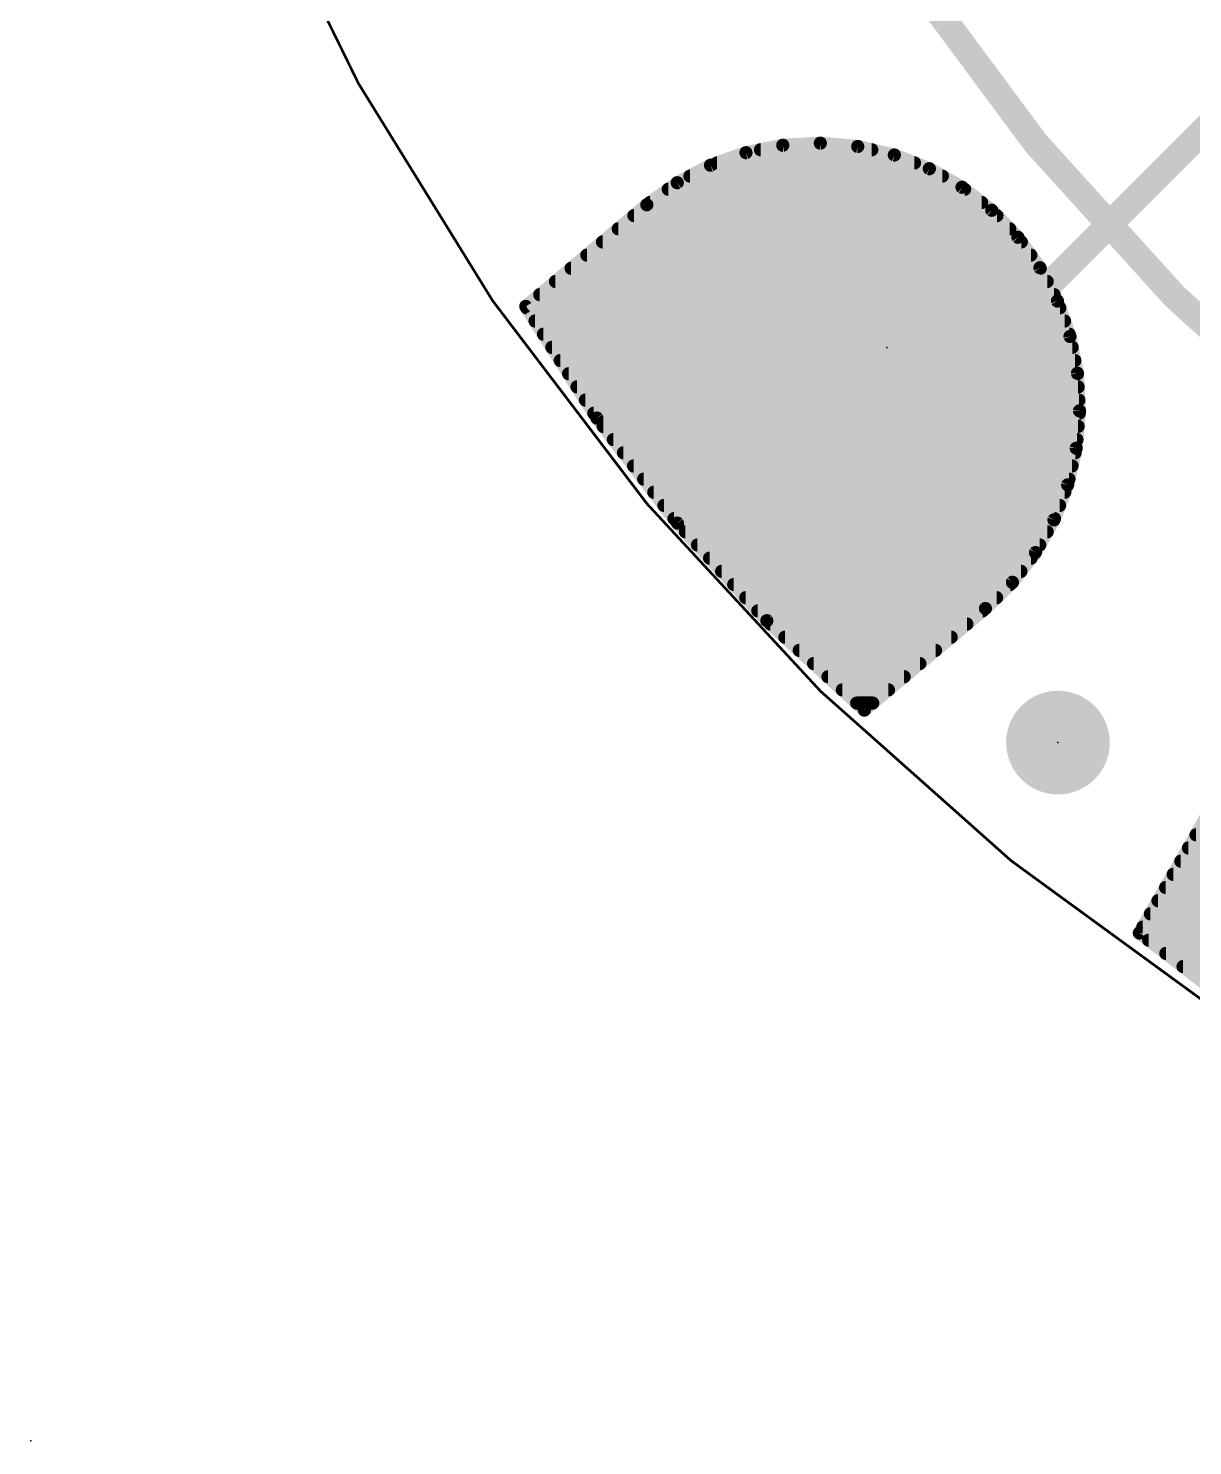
# Model space of a CAD drawing. Extents: x -25.4 to 25.4, y -25.4 to 25.5.
# Drawn here: x -25.42 to -14.2, y -25.45 to -11.78 of the extents above; entities that cross this region are included whole.
import ezdxf

# ---------------------------------------------------------------- set-up
doc = ezdxf.new("R2010")
doc.units = 0
for name, color, linetype in [('1', 12, 'CONTINUOUS'), ('16', 132, 'CONTINUOUS'), ('17', 110, 'CONTINUOUS'), ('20', 53, 'CONTINUOUS'), ('23', 53, 'CONTINUOUS')]:
    doc.layers.add(name, color=color, linetype=linetype)

# ---------------------------------------------------------------- blocks, each defined once
blk = doc.blocks.new('ROUNDP')
at = {"const_width": 0.5}
blk.add_lwpolyline([(0, -0.25, 1), (0, 0.25, 1), (0, -0.25)], format="xyb", dxfattribs=at)
blk = doc.blocks.new('PIE')
at = {"const_width": 0.5}
blk.add_lwpolyline([(0, -0.25, 1), (0, 0.25, 1), (0, -0.25)], format="xyb", dxfattribs=at)

msp = doc.modelspace()

# ---------------------------------------------------------------- linework, layer by layer
at = {"layer": '1'}
for points, const_width in [([(-20.32, 0, 0.4142), (0, -20.32)], 0.254), ([(-17.7829, -12.8591, 1), (-17.7885, -12.9224)], 0.0635), ([(-17.784, -12.9225, 1), (-17.7875, -12.8591)], 0.0635), ([(-18.5091, -12.9512, 1), (-18.4966, -13.0134)], 0.0635), ([(-18.4922, -13.0122, 1), (-18.5135, -12.9524)], 0.0635), ([(-18.3621, -12.9223, 1), (-18.3621, -12.9858)], 0.0635), ([(-18.1493, -12.8792, 1), (-18.1458, -12.9426)], 0.0635), ([(-18.1413, -12.942, 1), (-18.1538, -12.8797)], 0.0635), ([(-17.4175, -12.8914, 1), (-17.4319, -12.9533)], 0.0635), ([(-17.4275, -12.954, 1), (-17.4219, -12.8907)], 0.0635), ([(-17.2895, -12.9858, 1), (-17.2895, -12.9223)], 0.0635), ([(-17.0603, -12.9754, 1), (-17.0834, -13.0346)], 0.0635), ([(-17.0791, -13.0359, 1), (-17.0646, -12.9741)], 0.0635), ([(-18.855, -13.0736, 1), (-18.8338, -13.1334)], 0.0635), ([(-18.8296, -13.1316, 1), (-18.8592, -13.0754)], 0.0635), ([(-18.7809, -13.0493, 1), (-18.7809, -13.1128)], 0.0635), ([(-16.8775, -13.1128, 1), (-16.8775, -13.0493)], 0.0635), ([(-16.7187, -13.1094, 1), (-16.75, -13.1646)], 0.0635), ([(-16.7459, -13.1666, 1), (-16.7228, -13.1074)], 0.0635), ([(-19.1799, -13.244, 1), (-19.1504, -13.3002)], 0.0635), ([(-19.1465, -13.2979, 1), (-19.1838, -13.2464)], 0.0635), ([(-19.0431, -13.1762, 1), (-19.0431, -13.2398)], 0.0635), ([(-16.6091, -13.2398, 1), (-16.6091, -13.1762)], 0.0635), ([(-16.3996, -13.2906, 1), (-16.4385, -13.3408)], 0.0635), ([(-19.252, -13.3033, 1), (-19.252, -13.3668)], 0.0635), ([(-16.4347, -13.3433, 1), (-16.4034, -13.2881)], 0.0635), ([(-16.3941, -13.3668, 1), (-16.3941, -13.3033)], 0.0635), ([(-19.583, -13.5572, 1), (-19.583, -13.6208)], 0.0635), ([(-19.4773, -13.459, 1), (-19.4401, -13.5104)], 0.0635), ([(-19.4383, -13.509, 1), (-19.4791, -13.4604)], 0.0635), ([(-19.4274, -13.4303, 1), (-19.4274, -13.4938)], 0.0635), ([(-16.23, -13.4938, 1), (-16.23, -13.4303)], 0.0635), ([(-16.1096, -13.5154, 1), (-16.1552, -13.5596)], 0.0635), ([(-16.1518, -13.5626, 1), (-16.113, -13.5124)], 0.0635), ([(-16.0825, -13.6208, 1), (-16.0825, -13.5572)], 0.0635), ([(-19.7344, -13.6843, 1), (-19.7344, -13.7478)], 0.0635), ([(-15.9595, -13.7478, 1), (-15.9595, -13.6843)], 0.0635), ([(-19.8857, -13.8112, 1), (-19.8857, -13.8748)], 0.0635), ([(-15.8545, -13.7791, 1), (-15.906, -13.8164)], 0.0635), ([(-15.9031, -13.8198, 1), (-15.8575, -13.7757)], 0.0635), ([(-15.8475, -13.8748, 1), (-15.8475, -13.8112)], 0.0635), ([(-20.0371, -13.9383, 1), (-20.0371, -14.0018)], 0.0635), ([(-15.7555, -14.0018, 1), (-15.7555, -13.9383)], 0.0635), ([(-20.1884, -14.0653, 1), (-20.1884, -14.1288)], 0.0635), ([(-15.6396, -14.0765, 1), (-15.6958, -14.1061)], 0.0635), ([(-15.6934, -14.1099, 1), (-15.642, -14.0727)], 0.0635), ([(-15.6647, -14.1288, 1), (-15.6647, -14.0653)], 0.0635), ([(-20.3398, -14.1922, 1), (-20.3398, -14.2558)], 0.0635), ([(-15.598, -14.2558, 1), (-15.598, -14.1922)], 0.0635), ([(-20.4911, -14.3193, 1), (-20.4911, -14.3828)], 0.0635), ([(-15.5312, -14.3828, 1), (-15.5312, -14.3193)], 0.0635), ([(-20.6466, -14.44, 1), (-20.6057, -14.4886)], 0.0635), ([(-20.5994, -14.4472, 1), (-20.6529, -14.4813)], 0.0635), ([(-20.6174, -14.4463, 1), (-20.6174, -14.5098)], 0.0635), ([(-15.4692, -14.4014, 1), (-15.529, -14.4227)], 0.0635), ([(-15.5272, -14.4268, 1), (-15.471, -14.3973)], 0.0635), ([(-15.4757, -14.5098, 1), (-15.4757, -14.4463)], 0.0635), ([(-20.5365, -14.5732, 1), (-20.5365, -14.6368)], 0.0635), ([(-15.4306, -14.6368, 1), (-15.4306, -14.5732)], 0.0635), ([(-20.4556, -14.7003, 1), (-20.4556, -14.7638)], 0.0635), ([(-15.3467, -14.7473, 1), (-15.409, -14.7598)], 0.0635), ([(-15.4078, -14.7642, 1), (-15.3479, -14.743)], 0.0635), ([(-15.3855, -14.7638, 1), (-15.3855, -14.7003)], 0.0635), ([(-20.3747, -14.8272, 1), (-20.3747, -14.8908)], 0.0635), ([(-15.3567, -14.8908, 1), (-15.3567, -14.8272)], 0.0635), ([(-20.2938, -14.9543, 1), (-20.2938, -15.0178)], 0.0635), ([(-15.3311, -15.0178, 1), (-15.3311, -14.9543)], 0.0635), ([(-20.2129, -15.0813, 1), (-20.2129, -15.1448)], 0.0635), ([(-15.2747, -15.1071, 1), (-15.3381, -15.1107)], 0.0635), ([(-15.3376, -15.1151, 1), (-15.2753, -15.1026)], 0.0635), ([(-15.3062, -15.1448, 1), (-15.3062, -15.0813)], 0.0635), ([(-20.132, -15.2082, 1), (-20.132, -15.2718)], 0.0635), ([(-15.2992, -15.2718, 1), (-15.2992, -15.2082)], 0.0635), ([(-20.0511, -15.3353, 1), (-20.0511, -15.3988)], 0.0635), ([(-19.9702, -15.4623, 1), (-19.9702, -15.5258)], 0.0635), ([(-15.2547, -15.4735, 1), (-15.318, -15.468)], 0.0635), ([(-15.318, -15.4725, 1), (-15.2546, -15.469)], 0.0635), ([(-15.2921, -15.3988, 1), (-15.2921, -15.3353)], 0.0635), ([(-15.2884, -15.5258, 1), (-15.2884, -15.4623)], 0.0635), ([(-19.9153, -15.5212, 1), (-19.9657, -15.5598)], 0.0635), ([(-19.9673, -15.5576, 1), (-19.9137, -15.5235)], 0.0635), ([(-19.8788, -15.5892, 1), (-19.8788, -15.6528)], 0.0635), ([(-15.2995, -15.6528, 1), (-15.2995, -15.5892)], 0.0635), ([(-19.7813, -15.7163, 1), (-19.7813, -15.7798)], 0.0635), ([(-15.3106, -15.7798, 1), (-15.3106, -15.7163)], 0.0635), ([(-19.6839, -15.8432, 1), (-19.6839, -15.9068)], 0.0635), ([(-15.3495, -15.829, 1), (-15.2863, -15.8345)], 0.0635), ([(-15.287, -15.839, 1), (-15.3488, -15.8245)], 0.0635), ([(-15.328, -15.9068, 1), (-15.328, -15.8432)], 0.0635), ([(-19.5864, -15.9703, 1), (-19.5864, -16.0338)], 0.0635), ([(-15.3578, -16.0338, 1), (-15.3578, -15.9703)], 0.0635), ([(-19.489, -16.0973, 1), (-19.489, -16.1608)], 0.0635), ([(-15.371, -16.1962, 1), (-15.4301, -16.173)], 0.0635), ([(-15.3875, -16.1608, 1), (-15.3875, -16.0973)], 0.0635), ([(-19.3915, -16.2243, 1), (-19.3915, -16.2877)], 0.0635), ([(-15.4315, -16.1774, 1), (-15.3696, -16.1919)], 0.0635), ([(-15.4285, -16.2877, 1), (-15.4285, -16.2243)], 0.0635), ([(-19.2941, -16.3513, 1), (-19.2941, -16.4147)], 0.0635), ([(-15.4782, -16.4147, 1), (-15.4782, -16.3513)], 0.0635), ([(-19.1966, -16.4783, 1), (-19.1966, -16.5418)], 0.0635), ([(-19.1403, -16.5314, 1), (-19.1871, -16.5743)], 0.0635), ([(-19.1889, -16.5722, 1), (-19.1385, -16.5336)], 0.0635), ([(-15.5621, -16.5105, 1), (-15.503, -16.5337)], 0.0635), ([(-15.505, -16.5378, 1), (-15.5602, -16.5065)], 0.0635), ([(-15.5278, -16.5418, 1), (-15.5278, -16.4783)], 0.0635), ([(-19.0866, -16.6053, 1), (-19.0866, -16.6687)], 0.0635), ([(-15.5977, -16.6687, 1), (-15.5977, -16.6053)], 0.0635), ([(-18.9702, -16.7323, 1), (-18.9702, -16.7957)], 0.0635), ([(-15.7389, -16.8217, 1), (-15.6837, -16.8531)], 0.0635), ([(-15.6862, -16.8568, 1), (-15.7364, -16.818)], 0.0635), ([(-15.6697, -16.7957, 1), (-15.6697, -16.7323)], 0.0635), ([(-18.8539, -16.8593, 1), (-18.8539, -16.9228)], 0.0635), ([(-15.7528, -16.9228, 1), (-15.7528, -16.8593)], 0.0635), ([(-18.7375, -16.9863, 1), (-18.7375, -17.0497)], 0.0635), ([(-15.9582, -17.1046, 1), (-15.9079, -17.1435)], 0.0635), ([(-15.9109, -17.1468, 1), (-15.9551, -17.1012)], 0.0635), ([(-15.851, -17.0497, 1), (-15.851, -16.9863)], 0.0635), ([(-18.6211, -17.1133, 1), (-18.6211, -17.1767)], 0.0635), ([(-18.5048, -17.2403, 1), (-18.5048, -17.3038)], 0.0635), ([(-16.0858, -17.3038, 1), (-16.0858, -17.2403)], 0.0635), ([(-15.9547, -17.1767, 1), (-15.9547, -17.1133)], 0.0635), ([(-18.3884, -17.3673, 1), (-18.3884, -17.4307)], 0.0635), ([(-16.2154, -17.3534, 1), (-16.1712, -17.399)], 0.0635), ([(-16.2205, -17.4307, 1), (-16.2205, -17.3673)], 0.0635), ([(-16.1729, -17.4005, 1), (-16.2137, -17.3519)], 0.0635), ([(-18.2801, -17.4703, 1), (-18.323, -17.5171)], 0.0635), ([(-18.325, -17.5151, 1), (-18.2782, -17.4723)], 0.0635), ([(-18.2663, -17.4943, 1), (-18.2663, -17.5577)], 0.0635), ([(-16.3719, -17.5577, 1), (-16.3719, -17.4943)], 0.0635), ([(-18.1278, -17.6213, 1), (-18.1278, -17.6848)], 0.0635), ([(-16.5232, -17.6848, 1), (-16.5232, -17.6213)], 0.0635), ([(-17.9892, -17.7483, 1), (-17.9892, -17.8117)], 0.0635), ([(-16.6746, -17.8117, 1), (-16.6746, -17.7483)], 0.0635), ([(-17.8506, -17.8753, 1), (-17.8506, -17.9387)], 0.0635), ([(-16.8259, -17.9387, 1), (-16.8259, -17.8753)], 0.0635), ([(-17.712, -18.0023, 1), (-17.712, -18.0658)], 0.0635), ([(-16.9773, -18.0658, 1), (-16.9773, -18.0023)], 0.0635), ([(-17.5734, -18.1293, 1), (-17.5734, -18.1928)], 0.0635), ([(-17.1286, -18.1928, 1), (-17.1286, -18.1293)], 0.0635), ([(-17.4348, -18.2563, 1), (-17.4348, -18.3197)], 0.0635), ([(-17.3812, -18.3315, 1), (-17.3404, -18.3801)], 0.0635), ([(-17.3822, -18.3792, 1), (-17.3393, -18.3324)], 0.0635), ([(-17.28, -18.3197, 1), (-17.28, -18.2563)], 0.0635), ([(-14.1626, -19.5263, 1), (-14.1626, -19.5897)], 0.0635), ([(-14.2359, -19.6533, 1), (-14.2359, -19.7168)], 0.0635), ([(-14.3093, -19.7803, 1), (-14.3093, -19.8438)], 0.0635), ([(-14.3826, -19.9073, 1), (-14.3826, -19.9707)], 0.0635), ([(-14.4559, -20.0343, 1), (-14.4559, -20.0978)], 0.0635), ([(-14.5292, -20.1613, 1), (-14.5292, -20.2248)], 0.0635), ([(-14.6026, -20.2883, 1), (-14.6026, -20.3517)], 0.0635), ([(-14.6899, -20.4795, 1), (-14.7285, -20.5299)], 0.0635), ([(-14.7367, -20.4888, 1), (-14.6817, -20.5206)], 0.0635), ([(-14.6759, -20.4153, 1), (-14.6759, -20.4788)], 0.0635), ([(-14.6189, -20.5423, 1), (-14.6189, -20.6058)], 0.0635), ([(-14.4534, -20.6693, 1), (-14.4534, -20.7327)], 0.0635), ([(-14.2879, -20.7963, 1), (-14.2879, -20.8597)], 0.0635)]:
    msp.add_lwpolyline(points, format="xyb", dxfattribs=dict(at, const_width=const_width))
at = {"layer": '1', "const_width": 0.127}
for points in [[(-17.7857, -12.8908), (-18.1476, -12.9109)], [(-17.4247, -12.9223), (-17.7857, -12.8908)], [(-18.5029, -12.9823), (-18.8444, -13.1035)], [(-18.1476, -12.9109), (-18.5029, -12.9823)], [(-18.3621, -12.954), (-17.2895, -12.954)], [(-17.0718, -13.005), (-17.4247, -12.9223)], [(-16.7343, -13.137), (-17.0718, -13.005)], [(-18.8444, -13.1035), (-19.1652, -13.2721)], [(-18.7809, -13.081), (-16.8775, -13.081)], [(-16.4191, -13.3157), (-16.7343, -13.137)], [(-19.1652, -13.2721), (-19.4587, -13.4847)], [(-19.0431, -13.208), (-16.6091, -13.208)], [(-16.1324, -13.5375), (-16.4191, -13.3157)], [(-19.252, -13.335), (-16.3941, -13.335)], [(-19.4587, -13.4847), (-20.6261, -14.4643)], [(-19.583, -13.589), (-16.0825, -13.589)], [(-19.4274, -13.462), (-16.23, -13.462)], [(-15.8803, -13.7978), (-16.1324, -13.5375)], [(-19.7344, -13.716), (-15.9595, -13.716)], [(-19.8857, -13.843), (-15.8475, -13.843)], [(-15.6677, -14.0913), (-15.8803, -13.7978)], [(-20.0371, -13.97), (-15.7555, -13.97)], [(-20.1884, -14.097), (-15.6647, -14.097)], [(-15.4991, -14.4121), (-15.6677, -14.0913)], [(-20.3398, -14.224), (-15.598, -14.224)], [(-20.4911, -14.351), (-15.5312, -14.351)], [(-20.6261, -14.4643), (-19.9405, -15.5405)], [(-20.6174, -14.478), (-15.4757, -14.478)], [(-15.3779, -14.7536), (-15.4991, -14.4121)], [(-20.5365, -14.605), (-15.4306, -14.605)], [(-20.4556, -14.732), (-15.3855, -14.732)], [(-15.3064, -15.1089), (-15.3779, -14.7536)], [(-20.3747, -14.859), (-15.3567, -14.859)], [(-20.2938, -14.986), (-15.3311, -14.986)], [(-20.2129, -15.113), (-15.3062, -15.113)], [(-15.2863, -15.4707), (-15.3064, -15.1089)], [(-20.132, -15.24), (-15.2992, -15.24)], [(-20.0511, -15.367), (-15.2921, -15.367)], [(-19.9702, -15.494), (-15.2884, -15.494)], [(-15.3179, -15.8318), (-15.2863, -15.4707)], [(-19.9405, -15.5405), (-19.1637, -16.5529)], [(-19.8788, -15.621), (-15.2995, -15.621)], [(-19.7813, -15.748), (-15.3106, -15.748)], [(-19.6839, -15.875), (-15.328, -15.875)], [(-15.4006, -16.1846), (-15.3179, -15.8318)], [(-19.5864, -16.002), (-15.3578, -16.002)], [(-19.489, -16.129), (-15.3875, -16.129)], [(-15.5326, -16.5221), (-15.4006, -16.1846)], [(-19.3915, -16.256), (-15.4285, -16.256)], [(-19.2941, -16.383), (-15.4782, -16.383)], [(-19.1966, -16.51), (-15.5278, -16.51)], [(-19.1637, -16.5529), (-18.3016, -17.4937)], [(-15.7113, -16.8374), (-15.5326, -16.5221)], [(-19.0866, -16.637), (-15.5977, -16.637)], [(-18.9702, -16.764), (-15.6697, -16.764)], [(-15.933, -17.124), (-15.7113, -16.8374)], [(-18.8539, -16.891), (-15.7528, -16.891)], [(-18.7375, -17.018), (-15.851, -17.018)], [(-16.1933, -17.3762), (-15.933, -17.124)], [(-18.6211, -17.145), (-15.9547, -17.145)], [(-18.5048, -17.272), (-16.0858, -17.272)], [(-18.3884, -17.399), (-16.2205, -17.399)], [(-17.3608, -18.3558), (-16.1933, -17.3762)], [(-18.3016, -17.4937), (-17.3608, -18.3558)], [(-18.2663, -17.526), (-16.3719, -17.526)], [(-18.1278, -17.653), (-16.5232, -17.653)], [(-17.9892, -17.78), (-16.6746, -17.78)], [(-17.8506, -17.907), (-16.8259, -17.907)], [(-17.712, -18.034), (-16.9773, -18.034)], [(-17.5734, -18.161), (-17.1286, -18.161)], [(-17.4348, -18.288), (-17.28, -18.288)], [(-13.9472, -19.1849), (-14.7092, -20.5047)], [(-14.1626, -19.558), (-9.3755, -19.558)], [(-14.2359, -19.685), (-9.3309, -19.685)], [(-14.3093, -19.812), (-9.2969, -19.812)], [(-14.3826, -19.939), (-9.2628, -19.939)], [(-14.4559, -20.066), (-9.2424, -20.066)], [(-14.5292, -20.193), (-9.2272, -20.193)], [(-14.6026, -20.32), (-9.212, -20.32)], [(-14.7092, -20.5047), (-13.6968, -21.2815)], [(-14.6759, -20.447), (-9.2131, -20.447)], [(-14.6189, -20.574), (-9.2161, -20.574)], [(-14.4534, -20.701), (-9.2198, -20.701)], [(-14.2879, -20.828), (-9.2411, -20.828)]]:
    msp.add_lwpolyline(points, dxfattribs=at)
at = {"layer": '16'}
for points, const_width in [([(-20.32, 0, 0.4142), (0, -20.32)], 0.254), ([(-17.7829, -12.8591, 1), (-17.7885, -12.9224)], 0.0635), ([(-17.784, -12.9225, 1), (-17.7875, -12.8591)], 0.0635), ([(-18.5091, -12.9512, 1), (-18.4966, -13.0134)], 0.0635), ([(-18.4922, -13.0122, 1), (-18.5135, -12.9524)], 0.0635), ([(-18.3621, -12.9223, 1), (-18.3621, -12.9858)], 0.0635), ([(-18.1493, -12.8792, 1), (-18.1458, -12.9426)], 0.0635), ([(-18.1413, -12.942, 1), (-18.1538, -12.8797)], 0.0635), ([(-17.4175, -12.8914, 1), (-17.4319, -12.9533)], 0.0635), ([(-17.4275, -12.954, 1), (-17.4219, -12.8907)], 0.0635), ([(-17.2895, -12.9858, 1), (-17.2895, -12.9223)], 0.0635), ([(-17.0603, -12.9754, 1), (-17.0834, -13.0346)], 0.0635), ([(-17.0791, -13.0359, 1), (-17.0646, -12.9741)], 0.0635), ([(-18.855, -13.0736, 1), (-18.8338, -13.1334)], 0.0635), ([(-18.8296, -13.1316, 1), (-18.8592, -13.0754)], 0.0635), ([(-18.7809, -13.0493, 1), (-18.7809, -13.1128)], 0.0635), ([(-16.8775, -13.1128, 1), (-16.8775, -13.0493)], 0.0635), ([(-16.7187, -13.1094, 1), (-16.75, -13.1646)], 0.0635), ([(-16.7459, -13.1666, 1), (-16.7228, -13.1074)], 0.0635), ([(-19.1799, -13.244, 1), (-19.1504, -13.3002)], 0.0635), ([(-19.1465, -13.2979, 1), (-19.1838, -13.2464)], 0.0635), ([(-19.0431, -13.1762, 1), (-19.0431, -13.2398)], 0.0635), ([(-16.6091, -13.2398, 1), (-16.6091, -13.1762)], 0.0635), ([(-16.3996, -13.2906, 1), (-16.4385, -13.3408)], 0.0635), ([(-19.252, -13.3033, 1), (-19.252, -13.3668)], 0.0635), ([(-16.4347, -13.3433, 1), (-16.4034, -13.2881)], 0.0635), ([(-16.3941, -13.3668, 1), (-16.3941, -13.3033)], 0.0635), ([(-19.583, -13.5572, 1), (-19.583, -13.6208)], 0.0635), ([(-19.4773, -13.459, 1), (-19.4401, -13.5104)], 0.0635), ([(-19.4383, -13.509, 1), (-19.4791, -13.4604)], 0.0635), ([(-19.4274, -13.4303, 1), (-19.4274, -13.4938)], 0.0635), ([(-16.23, -13.4938, 1), (-16.23, -13.4303)], 0.0635), ([(-16.1096, -13.5154, 1), (-16.1552, -13.5596)], 0.0635), ([(-16.1518, -13.5626, 1), (-16.113, -13.5124)], 0.0635), ([(-16.0825, -13.6208, 1), (-16.0825, -13.5572)], 0.0635), ([(-19.7344, -13.6843, 1), (-19.7344, -13.7478)], 0.0635), ([(-15.9595, -13.7478, 1), (-15.9595, -13.6843)], 0.0635), ([(-19.8857, -13.8112, 1), (-19.8857, -13.8748)], 0.0635), ([(-15.8545, -13.7791, 1), (-15.906, -13.8164)], 0.0635), ([(-15.9031, -13.8198, 1), (-15.8575, -13.7757)], 0.0635), ([(-15.8475, -13.8748, 1), (-15.8475, -13.8112)], 0.0635), ([(-20.0371, -13.9383, 1), (-20.0371, -14.0018)], 0.0635), ([(-15.7555, -14.0018, 1), (-15.7555, -13.9383)], 0.0635), ([(-20.1884, -14.0653, 1), (-20.1884, -14.1288)], 0.0635), ([(-15.6396, -14.0765, 1), (-15.6958, -14.1061)], 0.0635), ([(-15.6934, -14.1099, 1), (-15.642, -14.0727)], 0.0635), ([(-15.6647, -14.1288, 1), (-15.6647, -14.0653)], 0.0635), ([(-20.3398, -14.1922, 1), (-20.3398, -14.2558)], 0.0635), ([(-15.598, -14.2558, 1), (-15.598, -14.1922)], 0.0635), ([(-20.4911, -14.3193, 1), (-20.4911, -14.3828)], 0.0635), ([(-15.5312, -14.3828, 1), (-15.5312, -14.3193)], 0.0635), ([(-20.6466, -14.44, 1), (-20.6057, -14.4886)], 0.0635), ([(-20.5994, -14.4472, 1), (-20.6529, -14.4813)], 0.0635), ([(-20.6174, -14.4463, 1), (-20.6174, -14.5098)], 0.0635), ([(-15.4692, -14.4014, 1), (-15.529, -14.4227)], 0.0635), ([(-15.5272, -14.4268, 1), (-15.471, -14.3973)], 0.0635), ([(-15.4757, -14.5098, 1), (-15.4757, -14.4463)], 0.0635), ([(-20.5365, -14.5732, 1), (-20.5365, -14.6368)], 0.0635), ([(-15.4306, -14.6368, 1), (-15.4306, -14.5732)], 0.0635), ([(-20.4556, -14.7003, 1), (-20.4556, -14.7638)], 0.0635), ([(-15.3467, -14.7473, 1), (-15.409, -14.7598)], 0.0635), ([(-15.4078, -14.7642, 1), (-15.3479, -14.743)], 0.0635), ([(-15.3855, -14.7638, 1), (-15.3855, -14.7003)], 0.0635), ([(-20.3747, -14.8272, 1), (-20.3747, -14.8908)], 0.0635), ([(-15.3567, -14.8908, 1), (-15.3567, -14.8272)], 0.0635), ([(-20.2938, -14.9543, 1), (-20.2938, -15.0178)], 0.0635), ([(-15.3311, -15.0178, 1), (-15.3311, -14.9543)], 0.0635), ([(-20.2129, -15.0813, 1), (-20.2129, -15.1448)], 0.0635), ([(-17.5342, -15.122, 1), (-17.5342, -15.249)], 0.127), ([(-16.51, -15.122, 1), (-16.51, -15.249)], 0.127), ([(-16.5549, -15.1406, 1), (-16.4651, -15.2304)], 0.127), ([(-16.51, -15.249, 1), (-16.51, -15.122)], 0.127), ([(-16.265, -15.249, 1), (-16.265, -15.122)], 0.127), ([(-15.2747, -15.1071, 1), (-15.3381, -15.1107)], 0.0635), ([(-15.3376, -15.1151, 1), (-15.2753, -15.1026)], 0.0635), ([(-15.3062, -15.1448, 1), (-15.3062, -15.0813)], 0.0635), ([(-20.132, -15.2082, 1), (-20.132, -15.2718)], 0.0635), ([(-15.2992, -15.2718, 1), (-15.2992, -15.2082)], 0.0635), ([(-20.0511, -15.3353, 1), (-20.0511, -15.3988)], 0.0635), ([(-19.9702, -15.4623, 1), (-19.9702, -15.5258)], 0.0635), ([(-15.2547, -15.4735, 1), (-15.318, -15.468)], 0.0635), ([(-15.318, -15.4725, 1), (-15.2546, -15.469)], 0.0635), ([(-15.2921, -15.3988, 1), (-15.2921, -15.3353)], 0.0635), ([(-15.2884, -15.5258, 1), (-15.2884, -15.4623)], 0.0635), ([(-19.9153, -15.5212, 1), (-19.9657, -15.5598)], 0.0635), ([(-19.9673, -15.5576, 1), (-19.9137, -15.5235)], 0.0635), ([(-19.8788, -15.5892, 1), (-19.8788, -15.6528)], 0.0635), ([(-15.2995, -15.6528, 1), (-15.2995, -15.5892)], 0.0635), ([(-19.7813, -15.7163, 1), (-19.7813, -15.7798)], 0.0635), ([(-15.3106, -15.7798, 1), (-15.3106, -15.7163)], 0.0635), ([(-19.6839, -15.8432, 1), (-19.6839, -15.9068)], 0.0635), ([(-15.3495, -15.829, 1), (-15.2863, -15.8345)], 0.0635), ([(-15.287, -15.839, 1), (-15.3488, -15.8245)], 0.0635), ([(-15.328, -15.9068, 1), (-15.328, -15.8432)], 0.0635), ([(-19.5864, -15.9703, 1), (-19.5864, -16.0338)], 0.0635), ([(-15.3578, -16.0338, 1), (-15.3578, -15.9703)], 0.0635), ([(-19.489, -16.0973, 1), (-19.489, -16.1608)], 0.0635), ([(-15.371, -16.1962, 1), (-15.4301, -16.173)], 0.0635), ([(-15.3875, -16.1608, 1), (-15.3875, -16.0973)], 0.0635), ([(-19.3915, -16.2243, 1), (-19.3915, -16.2877)], 0.0635), ([(-15.4315, -16.1774, 1), (-15.3696, -16.1919)], 0.0635), ([(-15.4285, -16.2877, 1), (-15.4285, -16.2243)], 0.0635), ([(-19.2941, -16.3513, 1), (-19.2941, -16.4147)], 0.0635), ([(-15.4782, -16.4147, 1), (-15.4782, -16.3513)], 0.0635), ([(-19.1966, -16.4783, 1), (-19.1966, -16.5418)], 0.0635), ([(-19.1403, -16.5314, 1), (-19.1871, -16.5743)], 0.0635), ([(-19.1889, -16.5722, 1), (-19.1385, -16.5336)], 0.0635), ([(-15.5621, -16.5105, 1), (-15.503, -16.5337)], 0.0635), ([(-15.505, -16.5378, 1), (-15.5602, -16.5065)], 0.0635), ([(-15.5278, -16.5418, 1), (-15.5278, -16.4783)], 0.0635), ([(-19.0866, -16.6053, 1), (-19.0866, -16.6687)], 0.0635), ([(-15.5977, -16.6687, 1), (-15.5977, -16.6053)], 0.0635), ([(-18.9702, -16.7323, 1), (-18.9702, -16.7957)], 0.0635), ([(-15.7389, -16.8217, 1), (-15.6837, -16.8531)], 0.0635), ([(-15.6862, -16.8568, 1), (-15.7364, -16.818)], 0.0635), ([(-15.6697, -16.7957, 1), (-15.6697, -16.7323)], 0.0635), ([(-18.8539, -16.8593, 1), (-18.8539, -16.9228)], 0.0635), ([(-15.7528, -16.9228, 1), (-15.7528, -16.8593)], 0.0635), ([(-18.7375, -16.9863, 1), (-18.7375, -17.0497)], 0.0635), ([(-15.9582, -17.1046, 1), (-15.9079, -17.1435)], 0.0635), ([(-15.9109, -17.1468, 1), (-15.9551, -17.1012)], 0.0635), ([(-15.851, -17.0497, 1), (-15.851, -16.9863)], 0.0635), ([(-18.6211, -17.1133, 1), (-18.6211, -17.1767)], 0.0635), ([(-18.5048, -17.2403, 1), (-18.5048, -17.3038)], 0.0635), ([(-16.0858, -17.3038, 1), (-16.0858, -17.2403)], 0.0635), ([(-15.9547, -17.1767, 1), (-15.9547, -17.1133)], 0.0635), ([(-18.3884, -17.3673, 1), (-18.3884, -17.4307)], 0.0635), ([(-16.2154, -17.3534, 1), (-16.1712, -17.399)], 0.0635), ([(-16.2205, -17.4307, 1), (-16.2205, -17.3673)], 0.0635), ([(-16.1729, -17.4005, 1), (-16.2137, -17.3519)], 0.0635), ([(-18.2801, -17.4703, 1), (-18.323, -17.5171)], 0.0635), ([(-18.325, -17.5151, 1), (-18.2782, -17.4723)], 0.0635), ([(-18.2663, -17.4943, 1), (-18.2663, -17.5577)], 0.0635), ([(-16.3719, -17.5577, 1), (-16.3719, -17.4943)], 0.0635), ([(-18.1278, -17.6213, 1), (-18.1278, -17.6848)], 0.0635), ([(-16.5232, -17.6848, 1), (-16.5232, -17.6213)], 0.0635), ([(-17.9892, -17.7483, 1), (-17.9892, -17.8117)], 0.0635), ([(-16.6746, -17.8117, 1), (-16.6746, -17.7483)], 0.0635), ([(-17.8506, -17.8753, 1), (-17.8506, -17.9387)], 0.0635), ([(-16.8259, -17.9387, 1), (-16.8259, -17.8753)], 0.0635), ([(-17.712, -18.0023, 1), (-17.712, -18.0658)], 0.0635), ([(-16.9773, -18.0658, 1), (-16.9773, -18.0023)], 0.0635), ([(-17.5734, -18.1293, 1), (-17.5734, -18.1928)], 0.0635), ([(-17.1286, -18.1928, 1), (-17.1286, -18.1293)], 0.0635), ([(-17.4348, -18.2563, 1), (-17.4348, -18.3197)], 0.0635), ([(-17.3812, -18.3315, 1), (-17.3404, -18.3801)], 0.0635), ([(-17.3822, -18.3792, 1), (-17.3393, -18.3324)], 0.0635), ([(-17.28, -18.3197, 1), (-17.28, -18.2563)], 0.0635), ([(-14.1626, -19.5263, 1), (-14.1626, -19.5897)], 0.0635), ([(-14.2359, -19.6533, 1), (-14.2359, -19.7168)], 0.0635), ([(-14.3093, -19.7803, 1), (-14.3093, -19.8438)], 0.0635), ([(-14.3826, -19.9073, 1), (-14.3826, -19.9707)], 0.0635), ([(-14.4559, -20.0343, 1), (-14.4559, -20.0978)], 0.0635), ([(-14.5292, -20.1613, 1), (-14.5292, -20.2248)], 0.0635), ([(-14.6026, -20.2883, 1), (-14.6026, -20.3517)], 0.0635), ([(-14.6899, -20.4795, 1), (-14.7285, -20.5299)], 0.0635), ([(-14.7367, -20.4888, 1), (-14.6817, -20.5206)], 0.0635), ([(-14.6759, -20.4153, 1), (-14.6759, -20.4788)], 0.0635), ([(-14.6189, -20.5423, 1), (-14.6189, -20.6058)], 0.0635), ([(-14.4534, -20.6693, 1), (-14.4534, -20.7327)], 0.0635), ([(-14.2879, -20.7963, 1), (-14.2879, -20.8597)], 0.0635)]:
    msp.add_lwpolyline(points, format="xyb", dxfattribs=dict(at, const_width=const_width))
for points, const_width in [([(-11.8655, -10.541), (-16.51, -15.1855)], 0.254), ([(-17.7857, -12.8908), (-18.1476, -12.9109)], 0.127), ([(-17.4247, -12.9223), (-17.7857, -12.8908)], 0.127), ([(-18.5029, -12.9823), (-18.8444, -13.1035)], 0.127), ([(-18.1476, -12.9109), (-18.5029, -12.9823)], 0.127), ([(-18.3621, -12.954), (-17.2895, -12.954)], 0.127), ([(-17.0718, -13.005), (-17.4247, -12.9223)], 0.127), ([(-16.7343, -13.137), (-17.0718, -13.005)], 0.127), ([(-18.8444, -13.1035), (-19.1652, -13.2721)], 0.127), ([(-18.7809, -13.081), (-16.8775, -13.081)], 0.127), ([(-16.4191, -13.3157), (-16.7343, -13.137)], 0.127), ([(-19.1652, -13.2721), (-19.4587, -13.4847)], 0.127), ([(-19.0431, -13.208), (-16.6091, -13.208)], 0.127), ([(-16.1324, -13.5375), (-16.4191, -13.3157)], 0.127), ([(-19.252, -13.335), (-16.3941, -13.335)], 0.127), ([(-19.4587, -13.4847), (-20.6261, -14.4643)], 0.127), ([(-19.583, -13.589), (-16.0825, -13.589)], 0.127), ([(-19.4274, -13.462), (-16.23, -13.462)], 0.127), ([(-15.8803, -13.7978), (-16.1324, -13.5375)], 0.127), ([(-19.7344, -13.716), (-15.9595, -13.716)], 0.127), ([(-19.8857, -13.843), (-15.8475, -13.843)], 0.127), ([(-15.6677, -14.0913), (-15.8803, -13.7978)], 0.127), ([(-20.0371, -13.97), (-15.7555, -13.97)], 0.127), ([(-20.1884, -14.097), (-15.6647, -14.097)], 0.127), ([(-15.4991, -14.4121), (-15.6677, -14.0913)], 0.127), ([(-20.3398, -14.224), (-15.598, -14.224)], 0.127), ([(-20.4911, -14.351), (-15.5312, -14.351)], 0.127), ([(-20.6261, -14.4643), (-19.9405, -15.5405)], 0.127), ([(-20.6174, -14.478), (-15.4757, -14.478)], 0.127), ([(-15.3779, -14.7536), (-15.4991, -14.4121)], 0.127), ([(-20.5365, -14.605), (-15.4306, -14.605)], 0.127), ([(-20.4556, -14.732), (-15.3855, -14.732)], 0.127), ([(-15.3064, -15.1089), (-15.3779, -14.7536)], 0.127), ([(-20.3747, -14.859), (-15.3567, -14.859)], 0.127), ([(-20.2938, -14.986), (-15.3311, -14.986)], 0.127), ([(-20.2129, -15.113), (-15.3062, -15.113)], 0.127), ([(-16.51, -15.1855), (-17.5342, -15.1855)], 0.254), ([(-16.265, -15.1855), (-16.51, -15.1855)], 0.254), ([(-15.2863, -15.4707), (-15.3064, -15.1089)], 0.127), ([(-20.132, -15.24), (-15.2992, -15.24)], 0.127), ([(-20.0511, -15.367), (-15.2921, -15.367)], 0.127), ([(-19.9702, -15.494), (-15.2884, -15.494)], 0.127), ([(-15.3179, -15.8318), (-15.2863, -15.4707)], 0.127), ([(-19.9405, -15.5405), (-19.1637, -16.5529)], 0.127), ([(-19.8788, -15.621), (-15.2995, -15.621)], 0.127), ([(-19.7813, -15.748), (-15.3106, -15.748)], 0.127), ([(-19.6839, -15.875), (-15.328, -15.875)], 0.127), ([(-15.4006, -16.1846), (-15.3179, -15.8318)], 0.127), ([(-19.5864, -16.002), (-15.3578, -16.002)], 0.127), ([(-19.489, -16.129), (-15.3875, -16.129)], 0.127), ([(-15.5326, -16.5221), (-15.4006, -16.1846)], 0.127), ([(-19.3915, -16.256), (-15.4285, -16.256)], 0.127), ([(-19.2941, -16.383), (-15.4782, -16.383)], 0.127), ([(-19.1966, -16.51), (-15.5278, -16.51)], 0.127), ([(-19.1637, -16.5529), (-18.3016, -17.4937)], 0.127), ([(-15.7113, -16.8374), (-15.5326, -16.5221)], 0.127), ([(-19.0866, -16.637), (-15.5977, -16.637)], 0.127), ([(-18.9702, -16.764), (-15.6697, -16.764)], 0.127), ([(-15.933, -17.124), (-15.7113, -16.8374)], 0.127), ([(-18.8539, -16.891), (-15.7528, -16.891)], 0.127), ([(-18.7375, -17.018), (-15.851, -17.018)], 0.127), ([(-16.1933, -17.3762), (-15.933, -17.124)], 0.127), ([(-18.6211, -17.145), (-15.9547, -17.145)], 0.127), ([(-18.5048, -17.272), (-16.0858, -17.272)], 0.127), ([(-18.3884, -17.399), (-16.2205, -17.399)], 0.127), ([(-17.3608, -18.3558), (-16.1933, -17.3762)], 0.127), ([(-18.3016, -17.4937), (-17.3608, -18.3558)], 0.127), ([(-18.2663, -17.526), (-16.3719, -17.526)], 0.127), ([(-18.1278, -17.653), (-16.5232, -17.653)], 0.127), ([(-17.9892, -17.78), (-16.6746, -17.78)], 0.127), ([(-17.8506, -17.907), (-16.8259, -17.907)], 0.127), ([(-17.712, -18.034), (-16.9773, -18.034)], 0.127), ([(-17.5734, -18.161), (-17.1286, -18.161)], 0.127), ([(-17.4348, -18.288), (-17.28, -18.288)], 0.127), ([(-13.9472, -19.1849), (-14.7092, -20.5047)], 0.127), ([(-14.1626, -19.558), (-9.3755, -19.558)], 0.127), ([(-14.2359, -19.685), (-9.3309, -19.685)], 0.127), ([(-14.3093, -19.812), (-9.2969, -19.812)], 0.127), ([(-14.3826, -19.939), (-9.2628, -19.939)], 0.127), ([(-14.4559, -20.066), (-9.2424, -20.066)], 0.127), ([(-14.5292, -20.193), (-9.2272, -20.193)], 0.127), ([(-14.6026, -20.32), (-9.212, -20.32)], 0.127), ([(-14.7092, -20.5047), (-13.6968, -21.2815)], 0.127), ([(-14.6759, -20.447), (-9.2131, -20.447)], 0.127), ([(-14.6189, -20.574), (-9.2161, -20.574)], 0.127), ([(-14.4534, -20.701), (-9.2198, -20.701)], 0.127), ([(-14.2879, -20.828), (-9.2411, -20.828)], 0.127)]:
    msp.add_lwpolyline(points, dxfattribs=dict(at, const_width=const_width))
at = {"layer": '20', "const_width": 0.0254}
msp.add_lwpolyline([(-3.4925, 25.146, 14.4823), (3.4925, 25.146)], format="xyb", dxfattribs=at)
at = {"layer": '23'}
for p in [(-17.145, -14.859), (-15.494, -18.669), (-25.4, -25.4)]:
    msp.add_point(p, dxfattribs=at)

# ---------------------------------------------------------------- block references
at = {"layer": '1'}
msp.add_blockref('PIE', (-15.494, -18.669), dxfattribs=at)
at = {"layer": '17', "xscale": 4.216, "yscale": 4.216}
for p, rotation in [((-17.5342, -15.1855), 130), ((-17.5342, -15.1855), 130), ((-11.557, -20.1249), 150), ((-11.557, -20.1249), 150)]:
    msp.add_blockref('ROUNDP', p, dxfattribs=dict(at, rotation=rotation))

doc.saveas('drawing.dxf')
